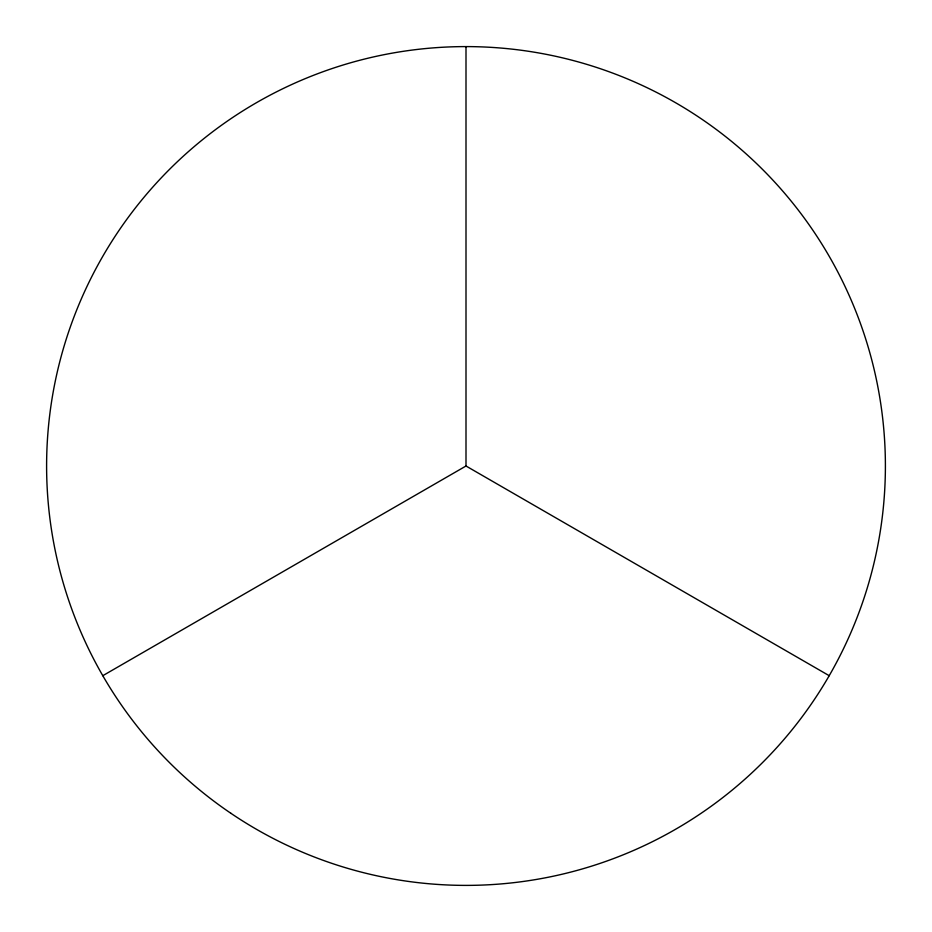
<?xml version="1.0" encoding="UTF-8"?>
<svg xmlns="http://www.w3.org/2000/svg" width="932" height="932" viewBox="0 0 932 932"><rect width="100%" height="100%" fill="white"/><g stroke="black" fill="none" stroke-linecap="round" stroke-linejoin="round"><path stroke-width="1.4" d="M102.788 675.7L466 466L466 46.6M466 466L829.212 675.7M230.926 813.321A419.4 419.4 0 0 0 884.328 495.917A419.4 419.4 0 0 0 282.745 88.75A419.4 419.4 0 0 0 230.926 813.321"/></g></svg>
